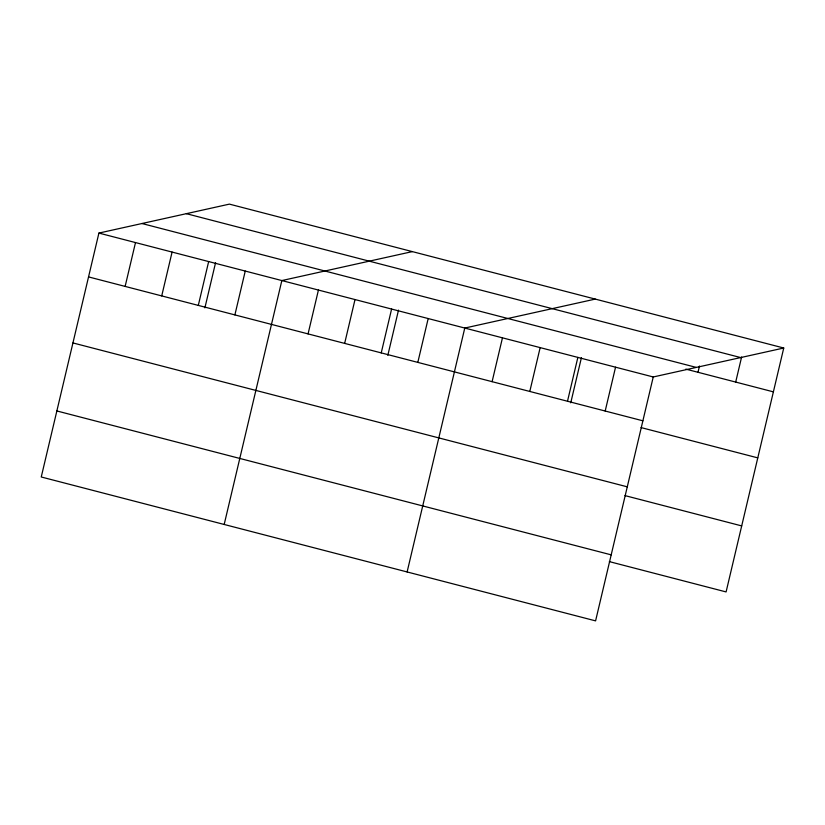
<?xml version="1.0" encoding="UTF-8"?>
<svg xmlns="http://www.w3.org/2000/svg" width="825" height="825" viewBox="0 0 825 825"><rect width="100%" height="100%" fill="white"/><g stroke="black" fill="none" stroke-linecap="round" stroke-linejoin="round"><path stroke-width="1.24" d="M783.75 348.016L229.412 204.126L98.907 233.073L41.25 476.984L595.588 620.874L653.245 376.973L783.75 348.016L726.093 591.927L609.355 561.619M125.132 286.409L135.496 242.571M161.721 295.907L172.085 252.068M198.299 305.405L208.663 261.566M204.889 307.869L215.583 262.628M234.888 314.903L245.252 271.064M224.183 524.463L281.841 280.562L412.345 251.604M308.065 333.898L318.429 290.06M344.654 343.396L355.008 299.558M381.233 352.894L391.597 309.055M387.822 355.358L398.506 310.118M417.821 362.381L428.185 318.553M407.117 571.952L464.774 328.051L595.279 299.093M492.102 381.666L502.466 337.827M529.794 391.452L540.158 347.614M567.497 401.239L577.861 357.4M570.745 402.837L581.439 357.607M605.189 411.025L615.553 367.187M698.002 372.281L699.476 366.022M735.694 382.068L741.613 357.019M186.347 213.675L740.685 357.576M141.972 223.523L696.31 367.414M685.833 369.126L773.386 391.854M98.907 233.073L653.245 376.973M88.543 276.911L642.881 420.812M641.046 427.577L757.783 457.875M72.94 342.932L627.278 486.832M624.968 495.598L741.696 525.907M56.853 410.953L611.201 554.854"/></g></svg>
